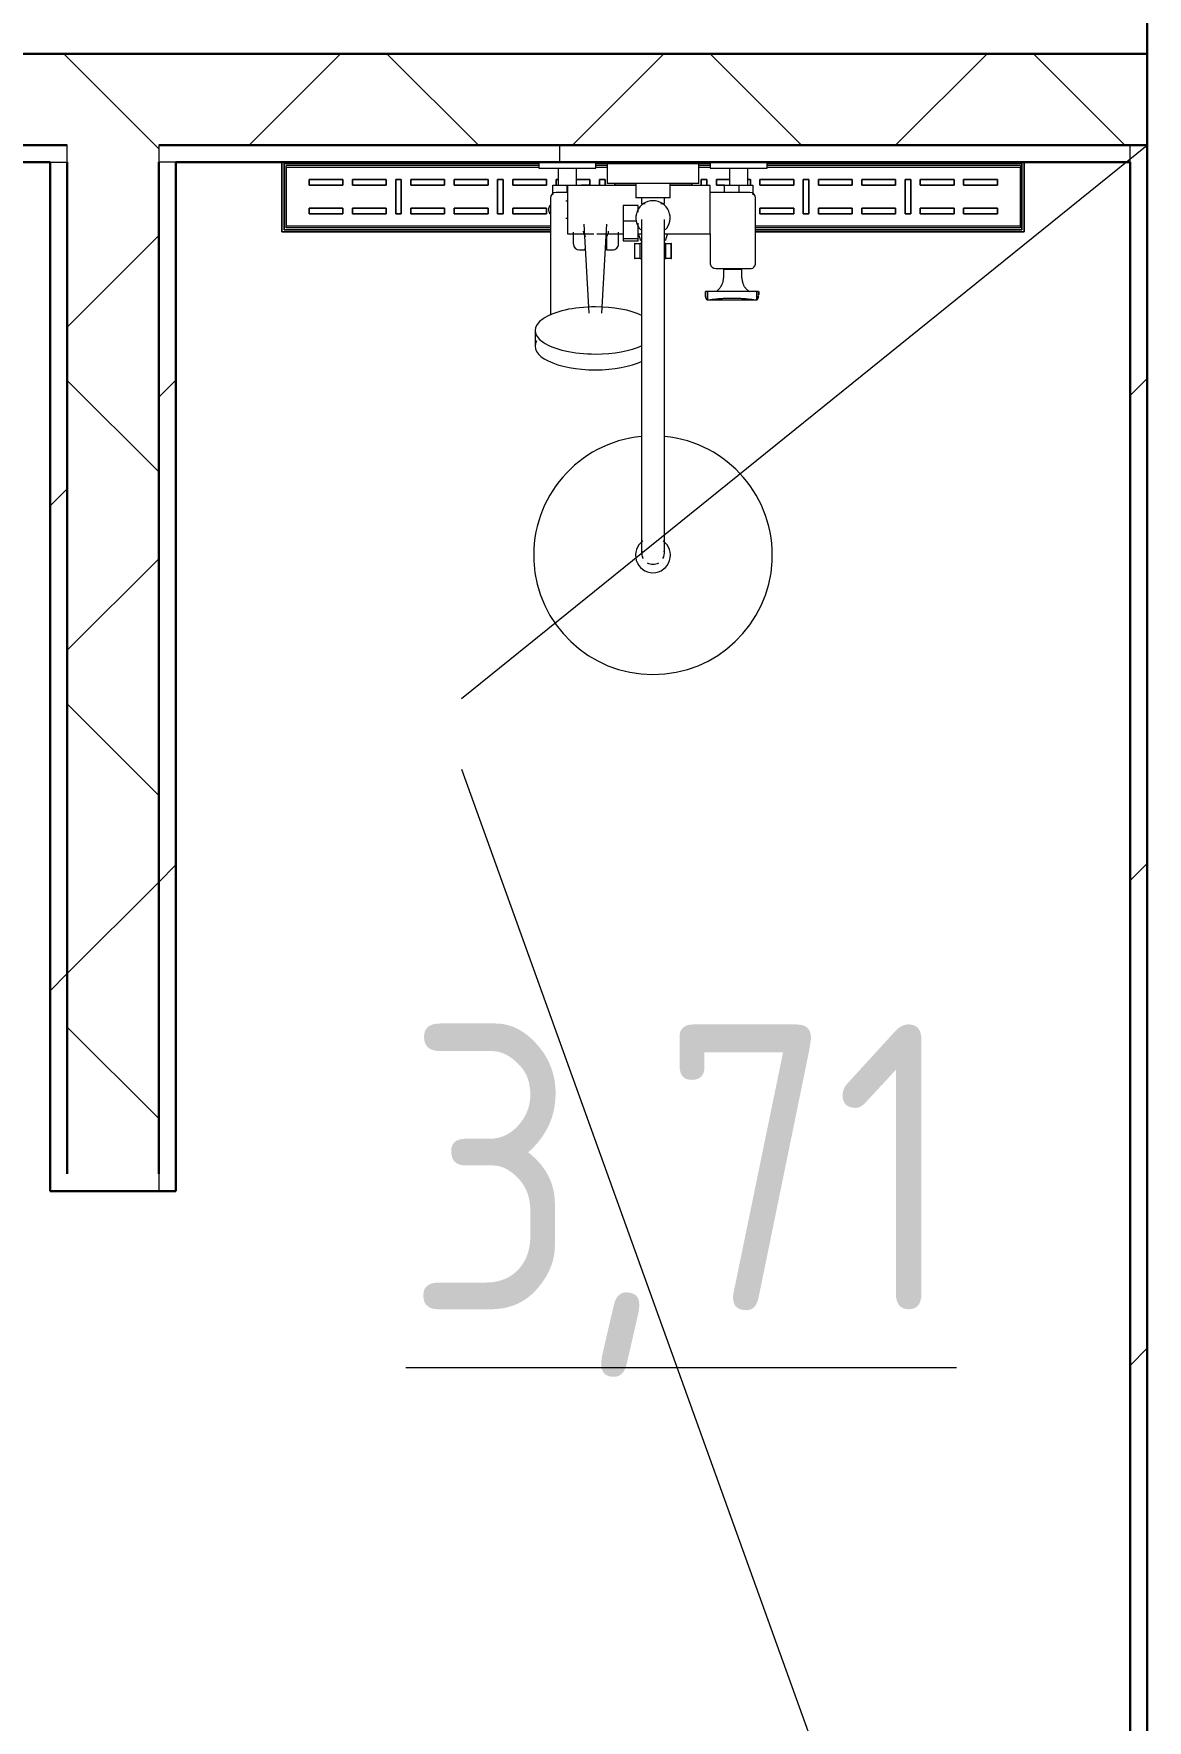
# Model space of a CAD drawing. Header units: millimetres. Extents: x -421858 to 614926, y -468665 to 141641.
# Drawn here: x 136552 to 137526, y 17095 to 18570 of the extents above; entities that cross this region are included whole.
import ezdxf

# ---------------------------------------------------------------- set-up
doc = ezdxf.new("R2010")
doc.units = ezdxf.units.MM
doc.linetypes.add('ADSK_Линия сетки', pattern=[25, 20, -2.5, 0, -2.5])
doc.linetypes.add('ADSK_Сверху', pattern=[450, 300, -150])
for name, color, linetype, lineweight in [('Линии', 252, 'Continuous', 9), ('Марки помещений', 252, 'Continuous', 20), ('Обобщенные модели', 252, 'Continuous', 18), ('Оси', 252, 'Continuous', 9), ('Сантехника', 252, 'Continuous', 9), ('Стены внутренние', 7, 'Continuous', 18), ('Стены наружные', 7, 'Continuous', 18), ('Стены штриховка', 252, 'Continuous', 9)]:
    doc.layers.add(name, color=color, linetype=linetype, lineweight=lineweight)
doc.styles.add('GOST Common_2', font='', dxfattribs={"width": 0.9, "height": 250})
doc.styles.get('GOST Common_2').set_extended_font_data('GOST type B')

# ---------------------------------------------------------------- blocks, each defined once
blk = doc.blocks.new('2 этаж')
at = {"layer": 'Линии', "color": 251, "linetype": 'ADSK_Сверху', "ltscale": 100, "true_color": 0x636466}
for p, q in [((136925.9, 17988.7), (137526, 18472.7)), ((136925.9, 17926.8), (137526, 16260.7))]:
    blk.add_line(p, q, dxfattribs=at)
at = {"layer": 'Обобщенные модели', "color": 251, "lineweight": 9, "true_color": 0x636466}
for p, q in [((137139.2, 18344.7), (137139.2, 18341.3)), ((137141.2, 18344.7), (137139.4, 18344.7)), ((137141.2, 18344.7), (137141.2, 18337.3)), ((137184.3, 18344.7), (137141.2, 18344.7)), ((137141.2, 18337.3), (137141.2, 18344.7)), ((137184.3, 18337.3), (137184.3, 18344.7)), ((137185.8, 18344.7), (137184.3, 18344.7)), ((137184.3, 18344.7), (137184.3, 18337.3)), ((137186, 18344.7), (137186, 18342)), ((137186.1, 18341.6), (137186.1, 18344.7)), ((137141.2, 18337.3), (137184.3, 18337.3))]:
    blk.add_line(p, q, dxfattribs=at)
for points, knots in [([(137139.2, 18340.8), (137139.2, 18340.6), (137139.3, 18340.3), (137139.4, 18339.6), (137139.6, 18339), (137139.8, 18338.4), (137140, 18338), (137140.5, 18337.6), (137140.9, 18337.4), (137141.2, 18337.3)], [0.3333333, 0.3333333, 0.3333333, 0.3333333, 0.4166667, 0.5, 0.5833333, 0.6666667, 0.75, 0.8333333, 1, 1, 1, 1]), ([(137184.3, 18337.3), (137184.5, 18337.4), (137184.9, 18337.6), (137185.2, 18338.1), (137185.4, 18338.4), (137185.6, 18339), (137185.8, 18339.7), (137185.9, 18340.3), (137186, 18340.7), (137186, 18340.8)], [0, 0, 0, 0, 0.1666667, 0.25, 0.3333333, 0.4166667, 0.5, 0.5833333, 0.6666667, 0.6666667, 0.6666667, 0.6666667]), ([(137141.2, 18337.3), (137141.2, 18337.3), (137141.8, 18337.3), (137143.7, 18337.6), (137145, 18337.8), (137146.2, 18337.9), (137147.5, 18338), (137148.8, 18338.2), (137150.3, 18338.4), (137151.9, 18338.5), (137153.6, 18338.6), (137155.9, 18338.8), (137160.2, 18339), (137165.3, 18339), (137169.5, 18338.8), (137171.9, 18338.6), (137173.5, 18338.5), (137175.1, 18338.4), (137176.6, 18338.2), (137178, 18338), (137179.3, 18337.9), (137180.4, 18337.8), (137181.8, 18337.6), (137183.6, 18337.3), (137184.3, 18337.3), (137184.3, 18337.3)], [0, 0, 0, 0, 0.111111, 0.166667, 0.194444, 0.222222, 0.25, 0.277778, 0.305556, 0.333333, 0.361111, 0.388889, 0.444444, 0.555556, 0.611111, 0.638889, 0.666667, 0.694444, 0.722222, 0.75, 0.777778, 0.805556, 0.833333, 0.888889, 1, 1, 1, 1])]:
    blk.add_open_spline(points, degree=3, knots=knots, dxfattribs=at)
at = {"layer": 'Оси', "color": 251, "linetype": 'ADSK_Линия сетки', "ltscale": 100, "true_color": 0x636466}
blk.add_line((137526, 33713.4), (137526, -32263.4), dxfattribs=at)
at = {"layer": 'Сантехника', "color": 251, "true_color": 0x636466}
for p, q in [((136768.8, 18396.8), (136768.8, 18457.7)), ((136768.8, 18457.7), (136768.8, 18396.8)), ((136993.5, 18456.8), (136770.8, 18456.8)), ((136770.8, 18456.8), (136993.5, 18456.8)), ((136770.8, 18456.8), (136770.8, 18398.7)), ((136770.8, 18398.7), (136770.8, 18456.8)), ((136772.4, 18450), (136772.4, 18455)), ((136993.5, 18455), (136772.4, 18455)), ((136772.4, 18453.5), (136772.4, 18455)), ((136772.4, 18453.5), (136993.5, 18453.5)), ((136772.4, 18453.5), (136772.4, 18450)), ((136772.4, 18405.4), (136772.4, 18450)), ((136772.4, 18450), (136772.4, 18405.4)), ((136993.5, 18457.7), (136993.5, 18452.7)), ((136993.5, 18452.7), (137043.5, 18452.7)), ((137010.5, 18452.7), (137010.5, 18437.7)), ((137026.5, 18437.7), (137026.5, 18452.7)), ((137043.5, 18452.7), (137043.5, 18457.7)), ((137143.5, 18456.8), (137043.5, 18456.8)), ((137043.5, 18456.8), (137143.5, 18456.8)), ((137053.7, 18455), (137043.5, 18455)), ((137043.5, 18453.5), (137053.5, 18453.5)), ((137053.5, 18456.5), (137053.5, 18439.2)), ((137093.5, 18456.5), (137053.5, 18456.5)), ((137133.5, 18456.5), (137093.5, 18456.5)), ((137133.5, 18439.2), (137133.5, 18456.5)), ((137143.5, 18455), (137133.5, 18455)), ((137133.5, 18453.5), (137143.5, 18453.5)), ((137143.5, 18457.7), (137143.5, 18452.7)), ((137143.5, 18452.7), (137193.5, 18452.7)), ((137160.5, 18452.7), (137160.5, 18437.7)), ((137176.5, 18437.7), (137176.5, 18452.7)), ((137193.5, 18452.7), (137193.5, 18457.7)), ((137416.2, 18456.8), (137193.5, 18456.8)), ((137193.5, 18456.8), (137416.2, 18456.8)), ((137415.1, 18455), (137193.5, 18455)), ((137193.5, 18453.5), (137415.1, 18453.5)), ((137415.1, 18455), (137415.1, 18450)), ((137415.1, 18455), (137415.1, 18453.5)), ((137415.1, 18450), (137415.1, 18453.5)), ((137415.1, 18450), (137415.1, 18405.4)), ((137415.1, 18405.4), (137415.1, 18450)), ((137416.2, 18398.7), (137416.2, 18456.8)), ((137416.2, 18456.8), (137416.2, 18398.7)), ((137418.2, 18457.7), (137418.2, 18396.8)), ((137418.2, 18396.8), (137418.2, 18457.7)), ((136822.1, 18442.7), (136792.6, 18442.7)), ((136792.6, 18442.7), (136792.6, 18437.7)), ((136792.6, 18437.7), (136792.6, 18442.7)), ((136792.6, 18442.7), (136822.1, 18442.7)), ((136792.6, 18437.7), (136822.1, 18437.7)), ((136822.1, 18437.7), (136792.6, 18437.7)), ((136822.1, 18437.7), (136822.1, 18442.7)), ((136822.1, 18442.7), (136822.1, 18437.7)), ((136860, 18442.7), (136830.5, 18442.7)), ((136830.5, 18442.7), (136830.5, 18437.7)), ((136830.5, 18437.7), (136830.5, 18442.7)), ((136830.5, 18442.7), (136860, 18442.7)), ((136830.5, 18437.7), (136860, 18437.7)), ((136860, 18437.7), (136830.5, 18437.7)), ((136860, 18437.7), (136860, 18442.7)), ((136860, 18442.7), (136860, 18437.7)), ((136873.3, 18442.7), (136868.4, 18442.7)), ((136868.4, 18442.7), (136868.4, 18412.7)), ((136868.4, 18412.7), (136868.4, 18442.7)), ((136868.4, 18442.7), (136873.3, 18442.7)), ((136873.3, 18412.7), (136873.3, 18442.7)), ((136873.3, 18442.7), (136873.3, 18412.7)), ((136911.2, 18442.7), (136881.7, 18442.7)), ((136881.7, 18442.7), (136881.7, 18437.7)), ((136881.7, 18437.7), (136881.7, 18442.7)), ((136881.7, 18442.7), (136911.2, 18442.7)), ((136881.7, 18437.7), (136911.2, 18437.7)), ((136911.2, 18437.7), (136881.7, 18437.7)), ((136911.2, 18437.7), (136911.2, 18442.7)), ((136911.2, 18442.7), (136911.2, 18437.7)), ((136949.2, 18442.7), (136919.6, 18442.7)), ((136919.6, 18442.7), (136919.6, 18437.7)), ((136919.6, 18437.7), (136919.6, 18442.7)), ((136919.6, 18442.7), (136949.2, 18442.7)), ((136919.6, 18437.7), (136949.2, 18437.7)), ((136949.2, 18437.7), (136919.6, 18437.7)), ((136949.2, 18437.7), (136949.2, 18442.7)), ((136949.2, 18442.7), (136949.2, 18437.7)), ((136962.5, 18442.7), (136957.5, 18442.7)), ((136957.5, 18442.7), (136957.5, 18412.7)), ((136957.5, 18412.7), (136957.5, 18442.7)), ((136957.5, 18442.7), (136962.5, 18442.7)), ((136962.5, 18412.7), (136962.5, 18442.7)), ((136962.5, 18442.7), (136962.5, 18412.7)), ((137000.4, 18442.7), (136970.8, 18442.7)), ((136970.8, 18442.7), (136970.8, 18437.7)), ((136970.8, 18437.7), (136970.8, 18442.7)), ((136970.8, 18442.7), (137000.4, 18442.7)), ((136970.8, 18437.7), (137000.4, 18437.7)), ((137000.4, 18437.7), (136970.8, 18437.7)), ((137000.4, 18437.7), (137000.4, 18442.7)), ((137000.4, 18442.7), (137000.4, 18437.7)), ((137006, 18437.7), (137018.5, 18437.7)), ((137006, 18429.4), (137006, 18437.7)), ((137018.8, 18431.4), (137008.7, 18431.4)), ((137010.5, 18442.7), (137008.8, 18442.7)), ((137008.8, 18442.7), (137008.8, 18437.7)), ((137008.8, 18437.7), (137008.8, 18442.7)), ((137008.8, 18442.7), (137010.5, 18442.7)), ((137018.5, 18437.7), (137031, 18437.7)), ((137018.5, 18431.4), (137018.5, 18437.7)), ((137078.7, 18437.4), (137018.8, 18437.4)), ((137018.8, 18437.4), (137018.8, 18395.2)), ((137038.3, 18442.7), (137026.5, 18442.7)), ((137026.5, 18442.7), (137038.3, 18442.7)), ((137031, 18437.7), (137038.3, 18437.7)), ((137038.3, 18437.7), (137031, 18437.7)), ((137038.3, 18437.7), (137038.3, 18442.7)), ((137038.3, 18442.7), (137038.3, 18437.7)), ((137051.6, 18442.7), (137046.7, 18442.7)), ((137046.7, 18442.7), (137046.7, 18437.3)), ((137046.7, 18437.3), (137046.7, 18442.7)), ((137046.7, 18442.7), (137051.6, 18442.7)), ((137051.6, 18437.3), (137051.6, 18442.7)), ((137051.6, 18442.7), (137051.6, 18437.3)), ((137093.5, 18439.2), (137053.5, 18439.2)), ((137060, 18439.2), (137060, 18437.7)), ((137060, 18437.7), (137060, 18439.2)), ((137060, 18437.7), (137078.6, 18437.7)), ((137078.6, 18437.7), (137060, 18437.7)), ((137078.5, 18439.2), (137078.5, 18426.6)), ((137133.5, 18439.2), (137093.5, 18439.2)), ((137108.5, 18426.6), (137108.5, 18439.2)), ((137108.5, 18437.7), (137127.5, 18437.7)), ((137127.5, 18437.7), (137108.5, 18437.7)), ((137143.5, 18437.4), (137108.5, 18437.4)), ((137127.5, 18437.7), (137127.5, 18439.2)), ((137127.5, 18439.2), (137127.5, 18437.7)), ((137140.7, 18442.7), (137135.8, 18442.7)), ((137135.8, 18442.7), (137135.8, 18437.4)), ((137135.8, 18437.4), (137135.8, 18442.7)), ((137135.8, 18442.7), (137140.7, 18442.7)), ((137140.7, 18437.4), (137140.7, 18442.7)), ((137140.7, 18442.7), (137140.7, 18437.4)), ((137143.5, 18395.2), (137143.5, 18437.4)), ((137178.3, 18431.4), (137143.5, 18431.4)), ((137160.5, 18442.7), (137149.1, 18442.7)), ((137149.1, 18442.7), (137149.1, 18437.7)), ((137149.1, 18437.7), (137149.1, 18442.7)), ((137149.1, 18442.7), (137160.5, 18442.7)), ((137149.1, 18437.7), (137156, 18437.7)), ((137156, 18437.7), (137149.1, 18437.7)), ((137156, 18437.7), (137168.5, 18437.7)), ((137156, 18431.4), (137156, 18437.7)), ((137168.5, 18437.7), (137181, 18437.7)), ((137168.5, 18437.7), (137168.5, 18431.4)), ((137178.7, 18442.7), (137176.5, 18442.7)), ((137176.5, 18442.7), (137178.7, 18442.7)), ((137178.7, 18437.7), (137178.7, 18442.7)), ((137178.7, 18442.7), (137178.7, 18437.7)), ((137181, 18437.7), (137181, 18429.3)), ((137216.6, 18442.7), (137187, 18442.7)), ((137187, 18442.7), (137187, 18437.7)), ((137187, 18437.7), (137187, 18442.7)), ((137187, 18442.7), (137216.6, 18442.7)), ((137187, 18437.7), (137216.6, 18437.7)), ((137216.6, 18437.7), (137187, 18437.7)), ((137216.6, 18437.7), (137216.6, 18442.7)), ((137216.6, 18442.7), (137216.6, 18437.7)), ((137229.9, 18442.7), (137225, 18442.7)), ((137225, 18442.7), (137225, 18412.7)), ((137225, 18412.7), (137225, 18442.7)), ((137225, 18442.7), (137229.9, 18442.7)), ((137229.9, 18412.7), (137229.9, 18442.7)), ((137229.9, 18442.7), (137229.9, 18412.7)), ((137267.8, 18442.7), (137238.3, 18442.7)), ((137238.3, 18442.7), (137238.3, 18437.7)), ((137238.3, 18437.7), (137238.3, 18442.7)), ((137238.3, 18442.7), (137267.8, 18442.7)), ((137238.3, 18437.7), (137267.8, 18437.7)), ((137267.8, 18437.7), (137238.3, 18437.7)), ((137267.8, 18437.7), (137267.8, 18442.7)), ((137267.8, 18442.7), (137267.8, 18437.7)), ((137305.7, 18442.7), (137276.2, 18442.7)), ((137276.2, 18442.7), (137276.2, 18437.7)), ((137276.2, 18437.7), (137276.2, 18442.7)), ((137276.2, 18442.7), (137305.7, 18442.7)), ((137276.2, 18437.7), (137305.7, 18437.7)), ((137305.7, 18437.7), (137276.2, 18437.7)), ((137305.7, 18437.7), (137305.7, 18442.7)), ((137305.7, 18442.7), (137305.7, 18437.7)), ((137319, 18442.7), (137314.1, 18442.7)), ((137314.1, 18442.7), (137314.1, 18412.7)), ((137314.1, 18412.7), (137314.1, 18442.7)), ((137314.1, 18442.7), (137319, 18442.7)), ((137319, 18412.7), (137319, 18442.7)), ((137319, 18442.7), (137319, 18412.7)), ((137357, 18442.7), (137327.4, 18442.7)), ((137327.4, 18442.7), (137327.4, 18437.7)), ((137327.4, 18437.7), (137327.4, 18442.7)), ((137327.4, 18442.7), (137357, 18442.7)), ((137327.4, 18437.7), (137357, 18437.7)), ((137357, 18437.7), (137327.4, 18437.7)), ((137357, 18437.7), (137357, 18442.7)), ((137357, 18442.7), (137357, 18437.7)), ((137394.9, 18442.7), (137365.3, 18442.7)), ((137365.3, 18442.7), (137365.3, 18437.7)), ((137365.3, 18437.7), (137365.3, 18442.7)), ((137365.3, 18442.7), (137394.9, 18442.7)), ((137365.3, 18437.7), (137394.9, 18437.7)), ((137394.9, 18437.7), (137365.3, 18437.7)), ((137394.9, 18437.7), (137394.9, 18442.7)), ((137394.9, 18442.7), (137394.9, 18437.7)), ((136822.1, 18417.7), (136792.6, 18417.7)), ((136792.6, 18417.7), (136792.6, 18412.7)), ((136792.6, 18412.7), (136792.6, 18417.7)), ((136792.6, 18417.7), (136822.1, 18417.7)), ((136822.1, 18412.7), (136822.1, 18417.7)), ((136822.1, 18417.7), (136822.1, 18412.7)), ((136860, 18417.7), (136830.5, 18417.7)), ((136830.5, 18417.7), (136830.5, 18412.7)), ((136830.5, 18412.7), (136830.5, 18417.7)), ((136830.5, 18417.7), (136860, 18417.7)), ((136860, 18412.7), (136860, 18417.7)), ((136860, 18417.7), (136860, 18412.7)), ((136911.2, 18417.7), (136881.7, 18417.7)), ((136881.7, 18417.7), (136881.7, 18412.7)), ((136881.7, 18412.7), (136881.7, 18417.7)), ((136881.7, 18417.7), (136911.2, 18417.7)), ((136911.2, 18412.7), (136911.2, 18417.7)), ((136911.2, 18417.7), (136911.2, 18412.7)), ((136949.2, 18417.7), (136919.6, 18417.7)), ((136919.6, 18417.7), (136919.6, 18412.7)), ((136919.6, 18412.7), (136919.6, 18417.7)), ((136919.6, 18417.7), (136949.2, 18417.7)), ((136949.2, 18412.7), (136949.2, 18417.7)), ((136949.2, 18417.7), (136949.2, 18412.7)), ((137000.4, 18417.7), (136970.8, 18417.7)), ((136970.8, 18417.7), (136970.8, 18412.7)), ((136970.8, 18412.7), (136970.8, 18417.7)), ((136970.8, 18417.7), (137000.4, 18417.7)), ((137000.4, 18412.7), (137000.4, 18417.7)), ((137000.4, 18417.7), (137000.4, 18412.7)), ((137003.7, 18426.4), (137003.7, 18324)), ((137018.8, 18423.8), (137017.3, 18423.8)), ((137080.4, 18420), (137067.5, 18420)), ((137067.5, 18419.9), (137067.5, 18406.6)), ((137093.5, 18426.6), (137078.5, 18426.6)), ((137080.4, 18414), (137080.4, 18419.9)), ((137083.5, 18426.6), (137083.5, 18421.6)), ((137083.5, 18421.6), (137086.7, 18421.6)), ((137108.5, 18426.6), (137093.5, 18426.6)), ((137100.3, 18421.6), (137103.5, 18421.6)), ((137103.5, 18421.6), (137103.5, 18426.6)), ((137183.3, 18368.7), (137183.3, 18426.4)), ((137216.6, 18417.7), (137187, 18417.7)), ((137187, 18417.7), (137187, 18412.7)), ((137187, 18412.7), (137187, 18417.7)), ((137187, 18417.7), (137216.6, 18417.7)), ((137216.6, 18412.7), (137216.6, 18417.7)), ((137216.6, 18417.7), (137216.6, 18412.7)), ((137267.8, 18417.7), (137238.3, 18417.7)), ((137238.3, 18417.7), (137238.3, 18412.7)), ((137238.3, 18412.7), (137238.3, 18417.7)), ((137238.3, 18417.7), (137267.8, 18417.7)), ((137267.8, 18412.7), (137267.8, 18417.7)), ((137267.8, 18417.7), (137267.8, 18412.7)), ((137305.7, 18417.7), (137276.2, 18417.7)), ((137276.2, 18417.7), (137276.2, 18412.7)), ((137276.2, 18412.7), (137276.2, 18417.7)), ((137276.2, 18417.7), (137305.7, 18417.7)), ((137305.7, 18412.7), (137305.7, 18417.7)), ((137305.7, 18417.7), (137305.7, 18412.7)), ((137357, 18417.7), (137327.4, 18417.7)), ((137327.4, 18417.7), (137327.4, 18412.7)), ((137327.4, 18412.7), (137327.4, 18417.7)), ((137327.4, 18417.7), (137357, 18417.7)), ((137357, 18412.7), (137357, 18417.7)), ((137357, 18417.7), (137357, 18412.7)), ((137394.9, 18417.7), (137365.3, 18417.7)), ((137365.3, 18417.7), (137365.3, 18412.7)), ((137365.3, 18412.7), (137365.3, 18417.7)), ((137365.3, 18417.7), (137394.9, 18417.7)), ((137394.9, 18412.7), (137394.9, 18417.7)), ((137394.9, 18417.7), (137394.9, 18412.7)), ((136772.4, 18405.4), (136772.4, 18401.9)), ((136772.4, 18400.4), (136772.4, 18405.4)), ((137003.7, 18401.9), (136772.4, 18401.9)), ((136772.4, 18400.4), (136772.4, 18401.9)), ((137003.7, 18400.4), (136772.4, 18400.4)), ((136792.6, 18412.7), (136822.1, 18412.7)), ((136822.1, 18412.7), (136792.6, 18412.7)), ((136830.5, 18412.7), (136860, 18412.7)), ((136860, 18412.7), (136830.5, 18412.7)), ((136868.4, 18412.7), (136873.3, 18412.7)), ((136873.3, 18412.7), (136868.4, 18412.7)), ((136881.7, 18412.7), (136911.2, 18412.7)), ((136911.2, 18412.7), (136881.7, 18412.7)), ((136919.6, 18412.7), (136949.2, 18412.7)), ((136949.2, 18412.7), (136919.6, 18412.7)), ((136957.5, 18412.7), (136962.5, 18412.7)), ((136962.5, 18412.7), (136957.5, 18412.7)), ((136970.8, 18412.7), (137000.4, 18412.7)), ((137000.4, 18412.7), (136970.8, 18412.7)), ((137017.3, 18408.8), (137018.8, 18408.8)), ((137033.1, 18403.7), (137037.5, 18325.8)), ((137048.7, 18325.8), (137053.1, 18403.7)), ((137067.5, 18406.6), (137067.5, 18391.2)), ((137067.5, 18406.6), (137079.5, 18406.6)), ((137080.4, 18391.2), (137080.4, 18404.5)), ((137415.1, 18401.9), (137183.3, 18401.9)), ((137415.1, 18400.4), (137183.3, 18400.4)), ((137187, 18412.7), (137216.6, 18412.7)), ((137216.6, 18412.7), (137187, 18412.7)), ((137225, 18412.7), (137229.9, 18412.7)), ((137229.9, 18412.7), (137225, 18412.7)), ((137238.3, 18412.7), (137267.8, 18412.7)), ((137267.8, 18412.7), (137238.3, 18412.7)), ((137276.2, 18412.7), (137305.7, 18412.7)), ((137305.7, 18412.7), (137276.2, 18412.7)), ((137314.1, 18412.7), (137319, 18412.7)), ((137319, 18412.7), (137314.1, 18412.7)), ((137327.4, 18412.7), (137357, 18412.7)), ((137357, 18412.7), (137327.4, 18412.7)), ((137365.3, 18412.7), (137394.9, 18412.7)), ((137394.9, 18412.7), (137365.3, 18412.7)), ((137415.1, 18401.9), (137415.1, 18405.4)), ((137415.1, 18405.4), (137415.1, 18400.4)), ((137415.1, 18401.9), (137415.1, 18400.4)), ((137003.7, 18396.8), (136768.8, 18396.8)), ((136768.8, 18396.8), (137003.7, 18396.8)), ((136770.8, 18398.7), (137003.7, 18398.7)), ((137003.7, 18398.7), (136770.8, 18398.7)), ((137018.8, 18395.2), (137041.7, 18395.2)), ((137023.8, 18396.5), (137023.8, 18386)), ((137044.4, 18395.2), (137067.5, 18395.2)), ((137052.9, 18392.4), (137052.9, 18394.5)), ((137052.9, 18392.4), (137052.9, 18381.1)), ((137063.4, 18386.2), (137063.4, 18396.5)), ((137067.5, 18391.2), (137067.5, 18389.1)), ((137067.5, 18391.2), (137080.4, 18391.2)), ((137067.5, 18389.1), (137080.4, 18389.1)), ((137077.3, 18386.7), (137077.3, 18373.5)), ((137077.7, 18386.7), (137077.3, 18386.7)), ((137077.7, 18386.7), (137082.2, 18386.7)), ((137077.7, 18373.5), (137077.7, 18386.7)), ((137080.4, 18395.2), (137083.8, 18395.2)), ((137080.4, 18389.1), (137080.4, 18391.2)), ((137081.9, 18386.7), (137082.2, 18386.7)), ((137083.9, 18386.7), (137082.2, 18386.7)), ((137082.2, 18373.5), (137082.2, 18386.7)), ((137082.5, 18389.7), (137084.1, 18389.7)), ((137083.5, 18384.6), (137083.5, 18146.4)), ((137102.9, 18389.7), (137104.5, 18389.7)), ((137104.8, 18386.7), (137103.1, 18386.7)), ((137103.2, 18395.2), (137143.5, 18395.2)), ((137103.5, 18146.4), (137103.5, 18384.6)), ((137104.8, 18386.7), (137109.3, 18386.7)), ((137104.8, 18386.7), (137105.2, 18386.7)), ((137104.8, 18373.5), (137104.8, 18386.7)), ((137109.7, 18386.7), (137109.3, 18386.7)), ((137109.3, 18373.5), (137109.3, 18386.7)), ((137109.7, 18373.5), (137109.7, 18386.7)), ((137143.5, 18395.2), (137143.5, 18368.8)), ((137183.3, 18398.7), (137416.2, 18398.7)), ((137416.2, 18398.7), (137183.3, 18398.7)), ((137418.2, 18396.8), (137183.3, 18396.8)), ((137183.3, 18396.8), (137418.2, 18396.8)), ((137029.2, 18381.1), (137034.3, 18381.1)), ((137034.3, 18381.1), (137034.3, 18382.3)), ((137052.9, 18381.1), (137057.9, 18381.1)), ((137077.3, 18373.5), (137077.7, 18373.5)), ((137082.2, 18373.5), (137077.7, 18373.5)), ((137082.2, 18373.5), (137081.9, 18373.5)), ((137082.2, 18373.5), (137083.4, 18373.5)), ((137083.4, 18373.5), (137083.4, 18364.7)), ((137103.6, 18373.5), (137104.8, 18373.5)), ((137103.6, 18364.7), (137103.6, 18373.5)), ((137105.2, 18373.5), (137104.8, 18373.5)), ((137109.3, 18373.5), (137104.8, 18373.5)), ((137109.3, 18373.5), (137109.7, 18373.5)), ((137148.4, 18364.7), (137179.4, 18364.7)), ((137155.2, 18364.1), (137155.2, 18356.6)), ((137155.2, 18364.1), (137163.2, 18364.1)), ((137163.2, 18364.1), (137171.3, 18364.1)), ((137171.3, 18356.6), (137171.3, 18364.1)), ((136990.3, 18310.6), (136990.3, 18296.8))]:
    blk.add_line(p, q, dxfattribs=at)
at = {"layer": 'Сантехника', "color": 251, "true_color": 0x636466, "flags": 128}
for points in [[(137002.4, 18416.3), (137002.5, 18416.6), (137002.5, 18416.9), (137002.5, 18417.2), (137002.5, 18417.5), (137002.6, 18417.8), (137002.7, 18418.1), (137002.7, 18418.3), (137002.8, 18418.6), (137002.9, 18418.9), (137003, 18419.2), (137003.2, 18419.5), (137003.3, 18419.7), (137003.4, 18420), (137003.6, 18420.3), (137003.8, 18420.5)], [(137003.6, 18412.2), (137003.5, 18412.5), (137003.3, 18412.7), (137003.2, 18413), (137003.1, 18413.3), (137003, 18413.5), (137002.9, 18413.8), (137002.8, 18414.1), (137002.7, 18414.4), (137002.6, 18414.7), (137002.6, 18415), (137002.5, 18415.3), (137002.5, 18415.6), (137002.5, 18415.9), (137002.4, 18416.2), (137002.4, 18416.3)], [(137083.5, 18407.7), (137083.5, 18407.7), (137083.5, 18407.7), (137083.5, 18407.6), (137083.5, 18407.4), (137083.5, 18407.3), (137083.5, 18407.1), (137083.5, 18406.8), (137083.5, 18406.5), (137083.5, 18406.2), (137083.5, 18405.9), (137083.5, 18405.5), (137083.5, 18405), (137083.5, 18404.6), (137083.5, 18404.1), (137083.5, 18403.6), (137083.5, 18403), (137083.5, 18402.4), (137083.5, 18401.8), (137083.5, 18401.2), (137083.5, 18400.5), (137083.5, 18399.8), (137083.5, 18399.1), (137083.5, 18398.3), (137083.5, 18397.5), (137083.5, 18396.7), (137083.5, 18395.9), (137083.5, 18395.1), (137083.5, 18394.2), (137083.5, 18393.4), (137083.5, 18392.5), (137083.5, 18391.6), (137083.5, 18390.7), (137083.5, 18389.7), (137083.5, 18388.8), (137083.5, 18387.9), (137083.5, 18386.9), (137083.5, 18386), (137083.5, 18385), (137083.5, 18384.6)], [(137103.5, 18384.6), (137103.5, 18385.6), (137103.5, 18386.6), (137103.5, 18387.5), (137103.5, 18388.4), (137103.5, 18389.4), (137103.5, 18390.3), (137103.5, 18391.2), (137103.5, 18392.1), (137103.5, 18393), (137103.5, 18393.9), (137103.5, 18394.8), (137103.5, 18395.6), (137103.5, 18396.4), (137103.5, 18397.2), (137103.5, 18398), (137103.5, 18398.8), (137103.5, 18399.5), (137103.5, 18400.2), (137103.5, 18400.9), (137103.5, 18401.6), (137103.5, 18402.2), (137103.5, 18402.8), (137103.5, 18403.3), (137103.5, 18403.9), (137103.5, 18404.4), (137103.5, 18404.9), (137103.5, 18405.3), (137103.5, 18405.7), (137103.5, 18406.1), (137103.5, 18406.4), (137103.5, 18406.7), (137103.5, 18407), (137103.5, 18407.2), (137103.5, 18407.4), (137103.5, 18407.5), (137103.5, 18407.6), (137103.5, 18407.7), (137103.5, 18407.7), (137103.5, 18407.7)], [(137148.7, 18344.7), (137149.1, 18345), (137149.6, 18345.4), (137150, 18345.7), (137150.4, 18346.1), (137150.9, 18346.5), (137151.3, 18346.9), (137151.6, 18347.3), (137152, 18347.7), (137152.4, 18348.1), (137152.7, 18348.6), (137153, 18349.1), (137153.3, 18349.6), (137153.6, 18350), (137153.8, 18350.5), (137154, 18351.1), (137154.3, 18351.6), (137154.4, 18352.1), (137154.6, 18352.6), (137154.8, 18353.2), (137154.9, 18353.7), (137155, 18354.3), (137155.1, 18354.8), (137155.1, 18355.4), (137155.2, 18356), (137155.2, 18356.5), (137155.2, 18356.6)], [(137171.3, 18356.6), (137171.3, 18356), (137171.3, 18355.5), (137171.4, 18354.9), (137171.4, 18354.4), (137171.5, 18353.8), (137171.7, 18353.3), (137171.8, 18352.7), (137172, 18352.2), (137172.2, 18351.7), (137172.4, 18351.1), (137172.6, 18350.6), (137172.8, 18350.1), (137173.1, 18349.6), (137173.4, 18349.1), (137173.7, 18348.7), (137174, 18348.2), (137174.4, 18347.8), (137174.7, 18347.3), (137175.1, 18346.9), (137175.5, 18346.5), (137175.9, 18346.1), (137176.4, 18345.8), (137176.8, 18345.4), (137177.2, 18345.1), (137177.7, 18344.8), (137177.8, 18344.7)], [(137083.5, 18146.4), (137083.5, 18145.2), (137083.5, 18144), (137083.5, 18142.9), (137083.5, 18141.7), (137083.5, 18140.5), (137083.5, 18139.4), (137083.5, 18138.3), (137083.5, 18137.1), (137083.5, 18136), (137083.5, 18134.9), (137083.5, 18133.8), (137083.5, 18132.7), (137083.5, 18131.7), (137083.5, 18130.7), (137083.5, 18129.7), (137083.5, 18128.7), (137083.5, 18127.7), (137083.5, 18126.8), (137083.5, 18125.9), (137083.5, 18125.1), (137083.5, 18124.2), (137083.5, 18123.4), (137083.5, 18122.7), (137083.5, 18122), (137083.5, 18121.3), (137083.5, 18120.6), (137083.5, 18120), (137083.5, 18119.5), (137083.5, 18118.9), (137083.5, 18118.4), (137083.5, 18118), (137083.5, 18117.6), (137083.5, 18117.3), (137083.5, 18116.9), (137083.5, 18116.7), (137083.5, 18116.5), (137083.5, 18116.3), (137083.5, 18116.2), (137083.5, 18116.1), (137083.5, 18116.1)], [(137103.5, 18116.1), (137103.5, 18116.1), (137103.5, 18116.2), (137103.5, 18116.3), (137103.5, 18116.4), (137103.5, 18116.6), (137103.5, 18116.9), (137103.5, 18117.2), (137103.5, 18117.6), (137103.5, 18117.9), (137103.5, 18118.4), (137103.5, 18118.9), (137103.5, 18119.4), (137103.5, 18119.9), (137103.5, 18120.5), (137103.5, 18121.2), (137103.5, 18121.9), (137103.5, 18122.6), (137103.5, 18123.3), (137103.5, 18124.1), (137103.5, 18124.9), (137103.5, 18125.8), (137103.5, 18126.7), (137103.5, 18127.6), (137103.5, 18128.6), (137103.5, 18129.5), (137103.5, 18130.5), (137103.5, 18131.6), (137103.5, 18132.6), (137103.5, 18133.7), (137103.5, 18134.7), (137103.5, 18135.8), (137103.5, 18137), (137103.5, 18138.1), (137103.5, 18139.2), (137103.5, 18140.4), (137103.5, 18141.5), (137103.5, 18142.7), (137103.5, 18143.9), (137103.5, 18145), (137103.5, 18146.2), (137103.5, 18146.4)]]:
    blk.add_lwpolyline(points, dxfattribs=at)
at = {"layer": 'Сантехника', "color": 251, "true_color": 0x636466}
for centre, radius, start, end in [((137008.7, 18426.4), 5, 90, 180), ((137178.3, 18426.4), 5, 0, 90), ((137093.5, 18409.1), 15, 90, 225), ((137093.5, 18409.1), 15, 315, 90), ((137065.5, 18386.8), 17.2, 9.6958, 29.1813), ((137121.4, 18386.8), 17.2, 150.8187, 170.3042), ((137148.4, 18369.7), 5, 190.7348, 270), ((137178.3, 18369.6), 5, 282.0451, 349.4262), ((137093.5, 18114), 104.4, 95.5433, 270), ((137093.5, 18114), 104.4, 270, 84.4004), ((137093.5, 18114), 15.3, 125.2067, 270), ((137093.5, 18114), 15.3, 270, 54.7933), ((137093.5, 18116.1), 10, 171.3374, 210), ((137093.5, 18116.1), 10, 240, 270), ((137093.5, 18116.1), 10, 270, 300), ((137093.5, 18116.1), 10, 330, 8.6626)]:
    blk.add_arc(centre, radius, start, end, dxfattribs=at)
for centre, major_axis, ratio, start_param, end_param in [((137029.2, 18386), (5.38, 0), 0.920505, 3.141593, 4.712389), ((137043.6, 18398.1), (11.1, 0), 0.920505, 3.217557, 3.724253), ((137043.6, 18398.1), (11.1, 0), 0.920505, 5.700525, 6.207221), ((137057.9, 18386.2), (-5.51, 0), 0.920505, 1.570796, 3.141593), ((137043.1, 18310.6), (-52.8, 0), 0.390731, 4.712389, 7.853982), ((137043.1, 18310.6), (52.8, 0), 0.390731, 0.694281, 1.570796), ((137043.1, 18296.8), (52.8, 0), 0.390731, 2.917193, 4.712389), ((137043.1, 18310.6), (-52.8, 0), 0.390731, 1.570796, 2.455637), ((137043.1, 18296.8), (-52.8, 0), 0.390731, 1.570796, 2.455637)]:
    blk.add_ellipse(centre, major_axis=major_axis, ratio=ratio, start_param=start_param, end_param=end_param, dxfattribs=at)
at = {"layer": 'Стены внутренние', "color": 251, "lineweight": 30, "true_color": 0x636466}
blk.add_line((137526, 18552.7), (137526, 18652.7), dxfattribs=at)
at = {"layer": 'Стены наружные', "color": 251, "lineweight": 30, "true_color": 0x636466}
for p, q in [((135716, 18552.7), (137526, 18552.7)), ((137526, 18552.7), (137526, 16182.7)), ((136581, 18472.7), (135716, 18472.7)), ((137526, 18472.7), (136661, 18472.7)), ((135731, 18457.7), (136566, 18457.7)), ((136566, 17557.7), (136566, 18457.7)), ((136581, 17572.7), (136581, 18457.7)), ((136661, 18457.7), (136661, 17572.7)), ((136676, 18457.7), (137511, 18457.7)), ((136676, 18457.7), (136676, 17557.7)), ((137511, 16317.7), (137511, 18457.7)), ((136676, 17557.7), (136566, 17557.7))]:
    blk.add_line(p, q, dxfattribs=at)
at = {"layer": 'Стены наружные', "color": 251, "linetype": 'Continuous', "lineweight": 9, "true_color": 0x636466}
for p, q in [((136657.9, 18472.7), (136577.9, 18552.7)), ((136740.1, 18472.7), (136820.1, 18552.7)), ((136940.7, 18472.7), (136860.7, 18552.7)), ((137023, 18472.7), (137103, 18552.7)), ((137223.5, 18472.7), (137143.5, 18552.7)), ((137305.8, 18472.7), (137385.8, 18552.7)), ((137506.4, 18472.7), (137426.4, 18552.7)), ((136661, 18469.6), (136657.9, 18472.7)), ((137012, 18457.7), (137012, 18472.7)), ((136581, 18313.6), (136661, 18393.6)), ((136661, 18186.8), (136581, 18266.8)), ((136661, 18252.2), (136676, 18267.2)), ((137511, 18253.7), (137526, 18268.7)), ((136566, 18157.2), (136581, 18172.2)), ((136581, 18030.8), (136661, 18110.8)), ((136661, 17903.9), (136581, 17983.9)), ((136661, 17828), (136676, 17843)), ((137511, 17829.4), (137526, 17844.4)), ((136581, 17748), (136661, 17828)), ((136566, 17733), (136581, 17748)), ((136661, 17621.1), (136581, 17701.1)), ((137511, 17405.2), (137526, 17420.2))]:
    blk.add_line(p, q, dxfattribs=at)
at = {"layer": 'Стены штриховка', "color": 251, "true_color": 0x636466}
for p, q in [((136581, 18457.7), (136581, 18472.7)), ((136661, 18472.7), (136661, 18457.7)), ((137511, 18457.7), (137511, 18472.7)), ((136566, 18457.7), (136581, 18457.7)), ((136676, 18457.7), (136661, 18457.7)), ((136661, 17572.7), (136661, 17557.7))]:
    blk.add_line(p, q, dxfattribs=at)
at = {"layer": 'Марки помещений', "color": 251, "true_color": 0x636466, "style": 'GOST Common_2', "width": 0.9}
blk.add_text('%%U3,71', height=250, dxfattribs=at).set_placement((136877.2, 17453.5))

msp = doc.modelspace()

# ---------------------------------------------------------------- block references
msp.add_blockref('2 этаж', (0, 0))

doc.saveas('drawing.dxf')
